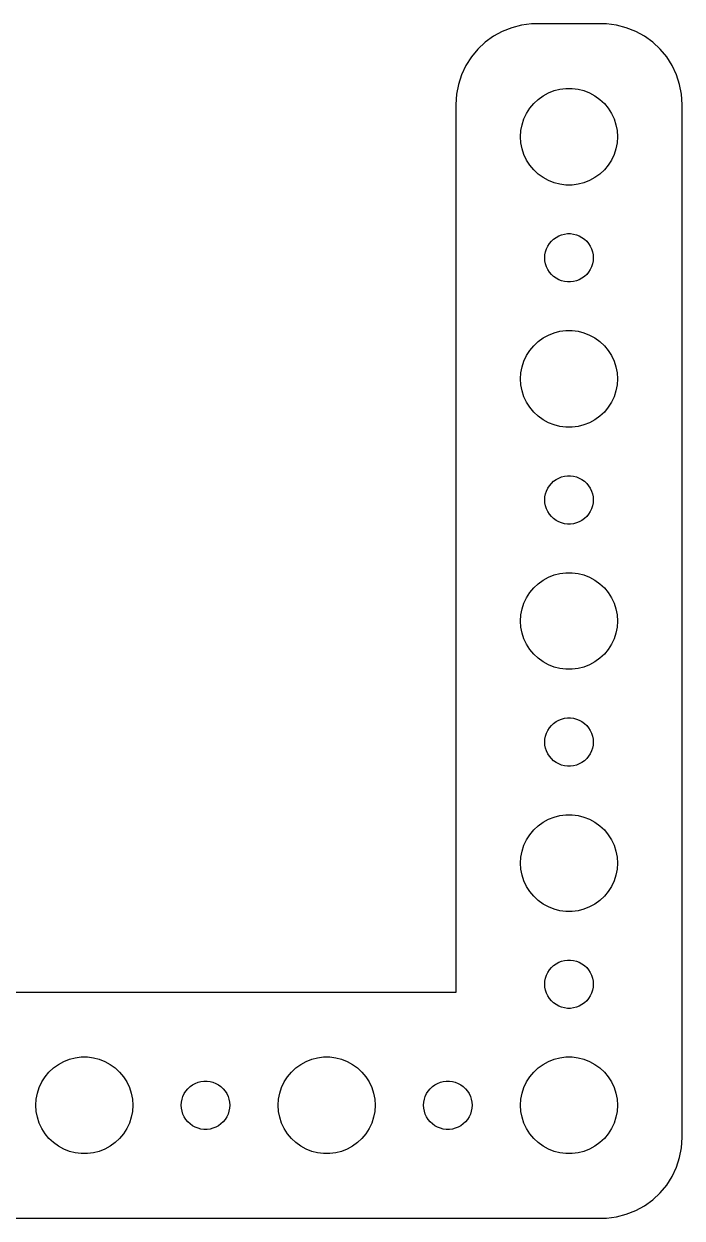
# Model space of a CAD drawing. Header units: metres. Extents: x -37 to 37, y 161 to 403.
# Drawn here: x -3.7 to 37, y 329 to 403 of the extents above; entities that cross this region are included whole.
import ezdxf

# ---------------------------------------------------------------- set-up
doc = ezdxf.new("R2010")
doc.units = ezdxf.units.M

msp = doc.modelspace()

# ---------------------------------------------------------------- linework, layer by layer
for p, q in [((25.8711, 402.524), (25.3209, 402.222)), ((26.4549, 402.755), (25.8711, 402.524)), ((27.0631, 402.911), (26.4549, 402.755)), ((27.686, 402.99), (27.0631, 402.911)), ((32.3139, 402.99), (27.686, 402.99)), ((32.9369, 402.911), (32.3139, 402.99)), ((33.5451, 402.755), (32.9369, 402.911)), ((34.1289, 402.524), (33.5451, 402.755)), ((34.6791, 402.222), (34.1289, 402.524)), ((24.8129, 401.853), (24.3551, 401.423)), ((25.3209, 402.222), (24.8129, 401.853)), ((35.1871, 401.853), (34.6791, 402.222)), ((35.6448, 401.423), (35.1871, 401.853)), ((24.3551, 401.423), (23.9549, 400.939)), ((36.0451, 400.939), (35.6448, 401.423)), ((23.6185, 400.409), (23.3511, 399.841)), ((23.9549, 400.939), (23.6185, 400.409)), ((36.3815, 400.409), (36.0451, 400.939)), ((36.6489, 399.841), (36.3815, 400.409)), ((23.3511, 399.841), (23.1571, 399.243)), ((36.8429, 399.243), (36.6489, 399.841)), ((23.1571, 399.243), (23.0394, 398.627)), ((28.7227, 398.714), (29.0729, 398.853)), ((29.0729, 398.853), (29.4379, 398.947)), ((29.4379, 398.947), (29.8116, 398.994)), ((29.8116, 398.994), (30.1884, 398.994)), ((30.1884, 398.994), (30.5621, 398.947)), ((30.5621, 398.947), (30.927, 398.853)), ((30.927, 398.853), (31.2773, 398.714)), ((36.9606, 398.627), (36.8429, 399.243)), ((23.0394, 398.627), (23, 398)), ((27.5729, 397.763), (27.8131, 398.054)), ((27.8131, 398.054), (28.0877, 398.312)), ((28.0877, 398.312), (28.3925, 398.533)), ((28.3925, 398.533), (28.7227, 398.714)), ((31.2773, 398.714), (31.6075, 398.533)), ((31.6075, 398.533), (31.9123, 398.312)), ((31.9123, 398.312), (32.1869, 398.054)), ((32.1869, 398.054), (32.427, 397.763)), ((37, 398), (36.9606, 398.627)), ((23, 398), (23, 342.99)), ((27.2107, 397.104), (27.3711, 397.445)), ((27.3711, 397.445), (27.5729, 397.763)), ((32.427, 397.763), (32.6289, 397.445)), ((32.6289, 397.445), (32.7893, 397.104)), ((37, 334), (37, 398)), ((27.0237, 396.376), (27.0942, 396.746)), ((27.0942, 396.746), (27.2107, 397.104)), ((32.7893, 397.104), (32.9057, 396.746)), ((32.9057, 396.746), (32.9763, 396.376)), ((27, 396), (27.0237, 396.376)), ((27.0237, 395.624), (27, 396)), ((32.9763, 396.376), (33, 396)), ((33, 396), (32.9763, 395.624)), ((27.0942, 395.254), (27.0237, 395.624)), ((27.2107, 394.896), (27.0942, 395.254)), ((32.9057, 395.254), (32.7893, 394.896)), ((32.9763, 395.624), (32.9057, 395.254)), ((27.3711, 394.555), (27.2107, 394.896)), ((27.5729, 394.237), (27.3711, 394.555)), ((32.6289, 394.555), (32.427, 394.237)), ((32.7893, 394.896), (32.6289, 394.555)), ((27.8131, 393.946), (27.5729, 394.237)), ((28.0877, 393.688), (27.8131, 393.946)), ((28.3925, 393.467), (28.0877, 393.688)), ((31.9123, 393.688), (31.6075, 393.467)), ((32.1869, 393.946), (31.9123, 393.688)), ((32.427, 394.237), (32.1869, 393.946)), ((28.7227, 393.286), (28.3925, 393.467)), ((29.0729, 393.147), (28.7227, 393.286)), ((29.4379, 393.053), (29.0729, 393.147)), ((29.8116, 393.006), (29.4379, 393.053)), ((30.1884, 393.006), (29.8116, 393.006)), ((30.5621, 393.053), (30.1884, 393.006)), ((30.927, 393.147), (30.5621, 393.053)), ((31.2773, 393.286), (30.927, 393.147)), ((31.6075, 393.467), (31.2773, 393.286)), ((29.3613, 389.857), (29.5365, 389.927)), ((29.5365, 389.927), (29.7189, 389.973)), ((29.7189, 389.973), (29.9058, 389.997)), ((29.9058, 389.997), (30.0942, 389.997)), ((30.0942, 389.997), (30.2811, 389.973)), ((30.2811, 389.973), (30.4635, 389.927)), ((30.4635, 389.927), (30.6387, 389.857)), ((28.6053, 389.052), (28.6855, 389.223)), ((28.6855, 389.223), (28.7865, 389.382)), ((28.7865, 389.382), (28.9065, 389.527)), ((28.9065, 389.527), (29.0439, 389.656)), ((29.0439, 389.656), (29.1963, 389.766)), ((29.1963, 389.766), (29.3613, 389.857)), ((30.6387, 389.857), (30.8037, 389.766)), ((30.8037, 389.766), (30.9561, 389.656)), ((30.9561, 389.656), (31.0934, 389.527)), ((31.0934, 389.527), (31.2135, 389.382)), ((31.2135, 389.382), (31.3145, 389.223)), ((31.3145, 389.223), (31.3947, 389.052)), ((28.5, 388.5), (28.5118, 388.688)), ((28.5118, 388.312), (28.5, 388.5)), ((28.5118, 388.688), (28.5471, 388.873)), ((28.5471, 388.873), (28.6053, 389.052)), ((31.3947, 389.052), (31.4529, 388.873)), ((31.4529, 388.873), (31.4882, 388.688)), ((31.4882, 388.688), (31.5, 388.5)), ((31.5, 388.5), (31.4882, 388.312)), ((28.5471, 388.127), (28.5118, 388.312)), ((28.6053, 387.948), (28.5471, 388.127)), ((28.6855, 387.777), (28.6053, 387.948)), ((28.7865, 387.618), (28.6855, 387.777)), ((31.3145, 387.777), (31.2135, 387.618)), ((31.3947, 387.948), (31.3145, 387.777)), ((31.4529, 388.127), (31.3947, 387.948)), ((31.4882, 388.312), (31.4529, 388.127)), ((28.9065, 387.473), (28.7865, 387.618)), ((29.0439, 387.344), (28.9065, 387.473)), ((29.1963, 387.234), (29.0439, 387.344)), ((29.3613, 387.143), (29.1963, 387.234)), ((29.5365, 387.073), (29.3613, 387.143)), ((29.7189, 387.027), (29.5365, 387.073)), ((29.9058, 387.003), (29.7189, 387.027)), ((30.0942, 387.003), (29.9058, 387.003)), ((30.2811, 387.027), (30.0942, 387.003)), ((30.4635, 387.073), (30.2811, 387.027)), ((30.6387, 387.143), (30.4635, 387.073)), ((30.8037, 387.234), (30.6387, 387.143)), ((30.9561, 387.344), (30.8037, 387.234)), ((31.0934, 387.473), (30.9561, 387.344)), ((31.2135, 387.618), (31.0934, 387.473)), ((29.4379, 383.947), (29.8116, 383.994)), ((29.8116, 383.994), (30.1884, 383.994)), ((30.1884, 383.994), (30.5621, 383.947)), ((27.8131, 383.054), (28.0877, 383.312)), ((28.0877, 383.312), (28.3925, 383.533)), ((28.3925, 383.533), (28.7227, 383.714)), ((28.7227, 383.714), (29.0729, 383.853)), ((29.0729, 383.853), (29.4379, 383.947)), ((30.5621, 383.947), (30.927, 383.853)), ((30.927, 383.853), (31.2773, 383.714)), ((31.2773, 383.714), (31.6075, 383.533)), ((31.6075, 383.533), (31.9123, 383.312)), ((31.9123, 383.312), (32.1869, 383.054)), ((27.3711, 382.445), (27.5729, 382.763)), ((27.5729, 382.763), (27.8131, 383.054)), ((32.1869, 383.054), (32.427, 382.763)), ((32.427, 382.763), (32.6289, 382.445)), ((27.0237, 381.376), (27.0942, 381.746)), ((27.0942, 381.746), (27.2107, 382.104)), ((27.2107, 382.104), (27.3711, 382.445)), ((32.6289, 382.445), (32.7893, 382.104)), ((32.7893, 382.104), (32.9057, 381.746)), ((32.9057, 381.746), (32.9763, 381.376)), ((27, 381), (27.0237, 381.376)), ((27.0237, 380.624), (27, 381)), ((32.9763, 381.376), (33, 381)), ((33, 381), (32.9763, 380.624)), ((27.0942, 380.254), (27.0237, 380.624)), ((32.9763, 380.624), (32.9057, 380.254)), ((27.2107, 379.896), (27.0942, 380.254)), ((27.3711, 379.555), (27.2107, 379.896)), ((27.5729, 379.237), (27.3711, 379.555)), ((32.6289, 379.555), (32.427, 379.237)), ((32.7893, 379.896), (32.6289, 379.555)), ((32.9057, 380.254), (32.7893, 379.896)), ((27.8131, 378.946), (27.5729, 379.237)), ((28.0877, 378.688), (27.8131, 378.946)), ((32.1869, 378.946), (31.9123, 378.688)), ((32.427, 379.237), (32.1869, 378.946)), ((28.3925, 378.467), (28.0877, 378.688)), ((28.7227, 378.286), (28.3925, 378.467)), ((29.0729, 378.147), (28.7227, 378.286)), ((29.4379, 378.053), (29.0729, 378.147)), ((29.8116, 378.006), (29.4379, 378.053)), ((30.5621, 378.053), (30.1884, 378.006)), ((30.927, 378.147), (30.5621, 378.053)), ((31.2773, 378.286), (30.927, 378.147)), ((31.6075, 378.467), (31.2773, 378.286)), ((31.9123, 378.688), (31.6075, 378.467)), ((30.1884, 378.006), (29.8116, 378.006)), ((28.6855, 374.223), (28.7865, 374.382)), ((28.7865, 374.382), (28.9065, 374.527)), ((28.9065, 374.527), (29.0439, 374.656)), ((29.0439, 374.656), (29.1963, 374.766)), ((29.1963, 374.766), (29.3613, 374.857)), ((29.3613, 374.857), (29.5365, 374.927)), ((29.5365, 374.927), (29.7189, 374.973)), ((29.7189, 374.973), (29.9058, 374.997)), ((29.9058, 374.997), (30.0942, 374.997)), ((30.0942, 374.997), (30.2811, 374.973)), ((30.2811, 374.973), (30.4635, 374.927)), ((30.4635, 374.927), (30.6387, 374.857)), ((30.6387, 374.857), (30.8037, 374.766)), ((30.8037, 374.766), (30.9561, 374.656)), ((30.9561, 374.656), (31.0934, 374.527)), ((31.0934, 374.527), (31.2135, 374.382)), ((31.2135, 374.382), (31.3145, 374.223)), ((28.5, 373.5), (28.5118, 373.688)), ((28.5118, 373.688), (28.5471, 373.873)), ((28.5471, 373.873), (28.6053, 374.052)), ((28.6053, 374.052), (28.6855, 374.223)), ((31.3145, 374.223), (31.3947, 374.052)), ((31.3947, 374.052), (31.4529, 373.873)), ((31.4529, 373.873), (31.4882, 373.688)), ((31.4882, 373.688), (31.5, 373.5)), ((28.5118, 373.312), (28.5, 373.5)), ((28.5471, 373.127), (28.5118, 373.312)), ((28.6053, 372.948), (28.5471, 373.127)), ((28.6855, 372.777), (28.6053, 372.948)), ((31.3947, 372.948), (31.3145, 372.777)), ((31.4529, 373.127), (31.3947, 372.948)), ((31.4882, 373.312), (31.4529, 373.127)), ((31.5, 373.5), (31.4882, 373.312)), ((28.7865, 372.618), (28.6855, 372.777)), ((28.9065, 372.473), (28.7865, 372.618)), ((29.0439, 372.344), (28.9065, 372.473)), ((29.1963, 372.234), (29.0439, 372.344)), ((29.3613, 372.143), (29.1963, 372.234)), ((29.5365, 372.073), (29.3613, 372.143)), ((30.6387, 372.143), (30.4635, 372.073)), ((30.8037, 372.234), (30.6387, 372.143)), ((30.9561, 372.344), (30.8037, 372.234)), ((31.0934, 372.473), (30.9561, 372.344)), ((31.2135, 372.618), (31.0934, 372.473)), ((31.3145, 372.777), (31.2135, 372.618)), ((29.7189, 372.027), (29.5365, 372.073)), ((29.9058, 372.003), (29.7189, 372.027)), ((30.0942, 372.003), (29.9058, 372.003)), ((30.2811, 372.027), (30.0942, 372.003)), ((30.4635, 372.073), (30.2811, 372.027)), ((28.0877, 368.312), (28.3925, 368.533)), ((28.3925, 368.533), (28.7227, 368.714)), ((28.7227, 368.714), (29.0729, 368.853)), ((29.0729, 368.853), (29.4379, 368.947)), ((29.4379, 368.947), (29.8116, 368.994)), ((29.8116, 368.994), (30.1884, 368.994)), ((30.1884, 368.994), (30.5621, 368.947)), ((30.5621, 368.947), (30.927, 368.853)), ((30.927, 368.853), (31.2773, 368.714)), ((31.2773, 368.714), (31.6075, 368.533)), ((31.6075, 368.533), (31.9123, 368.312)), ((27.3711, 367.445), (27.5729, 367.763)), ((27.5729, 367.763), (27.8131, 368.054)), ((27.8131, 368.054), (28.0877, 368.312)), ((31.9123, 368.312), (32.1869, 368.054)), ((32.1869, 368.054), (32.427, 367.763)), ((32.427, 367.763), (32.6289, 367.445)), ((27.0942, 366.746), (27.2107, 367.104)), ((27.2107, 367.104), (27.3711, 367.445)), ((32.6289, 367.445), (32.7893, 367.104)), ((32.7893, 367.104), (32.9057, 366.746)), ((27, 366), (27.0237, 366.376)), ((27.0237, 366.376), (27.0942, 366.746)), ((32.9057, 366.746), (32.9763, 366.376)), ((32.9763, 366.376), (33, 366)), ((27.0237, 365.624), (27, 366)), ((27.0942, 365.254), (27.0237, 365.624)), ((32.9763, 365.624), (32.9057, 365.254)), ((33, 366), (32.9763, 365.624)), ((27.2107, 364.896), (27.0942, 365.254)), ((27.3711, 364.555), (27.2107, 364.896)), ((32.7893, 364.896), (32.6289, 364.555)), ((32.9057, 365.254), (32.7893, 364.896)), ((27.5729, 364.237), (27.3711, 364.555)), ((27.8131, 363.946), (27.5729, 364.237)), ((32.427, 364.237), (32.1869, 363.946)), ((32.6289, 364.555), (32.427, 364.237)), ((28.0877, 363.688), (27.8131, 363.946)), ((28.3925, 363.467), (28.0877, 363.688)), ((28.7227, 363.286), (28.3925, 363.467)), ((29.0729, 363.147), (28.7227, 363.286)), ((31.2773, 363.286), (30.927, 363.147)), ((31.6075, 363.467), (31.2773, 363.286)), ((31.9123, 363.688), (31.6075, 363.467)), ((32.1869, 363.946), (31.9123, 363.688)), ((29.4379, 363.053), (29.0729, 363.147)), ((29.8116, 363.006), (29.4379, 363.053)), ((30.1884, 363.006), (29.8116, 363.006)), ((30.5621, 363.053), (30.1884, 363.006)), ((30.927, 363.147), (30.5621, 363.053)), ((28.9065, 359.527), (29.0439, 359.656)), ((29.0439, 359.656), (29.1963, 359.766)), ((29.1963, 359.766), (29.3613, 359.857)), ((29.3613, 359.857), (29.5365, 359.927)), ((29.5365, 359.927), (29.7189, 359.973)), ((29.7189, 359.973), (29.9058, 359.997)), ((29.9058, 359.997), (30.0942, 359.997)), ((30.0942, 359.997), (30.2811, 359.973)), ((30.2811, 359.973), (30.4635, 359.927)), ((30.4635, 359.927), (30.6387, 359.857)), ((30.6387, 359.857), (30.8037, 359.766)), ((30.8037, 359.766), (30.9561, 359.656)), ((30.9561, 359.656), (31.0934, 359.527)), ((28.5118, 358.688), (28.5471, 358.873)), ((28.5471, 358.873), (28.6053, 359.052)), ((28.6053, 359.052), (28.6855, 359.223)), ((28.6855, 359.223), (28.7865, 359.382)), ((28.7865, 359.382), (28.9065, 359.527)), ((31.0934, 359.527), (31.2135, 359.382)), ((31.2135, 359.382), (31.3145, 359.223)), ((31.3145, 359.223), (31.3947, 359.052)), ((31.3947, 359.052), (31.4529, 358.873)), ((31.4529, 358.873), (31.4882, 358.688)), ((28.5, 358.5), (28.5118, 358.688)), ((28.5118, 358.312), (28.5, 358.5)), ((28.5471, 358.127), (28.5118, 358.312)), ((28.6053, 357.948), (28.5471, 358.127)), ((31.4529, 358.127), (31.3947, 357.948)), ((31.4882, 358.312), (31.4529, 358.127)), ((31.4882, 358.688), (31.5, 358.5)), ((31.5, 358.5), (31.4882, 358.312)), ((28.6855, 357.777), (28.6053, 357.948)), ((28.7865, 357.618), (28.6855, 357.777)), ((28.9065, 357.473), (28.7865, 357.618)), ((29.0439, 357.344), (28.9065, 357.473)), ((29.1963, 357.234), (29.0439, 357.344)), ((30.9561, 357.344), (30.8037, 357.234)), ((31.0934, 357.473), (30.9561, 357.344)), ((31.2135, 357.618), (31.0934, 357.473)), ((31.3145, 357.777), (31.2135, 357.618)), ((31.3947, 357.948), (31.3145, 357.777)), ((29.3613, 357.143), (29.1963, 357.234)), ((29.5365, 357.073), (29.3613, 357.143)), ((29.7189, 357.027), (29.5365, 357.073)), ((29.9058, 357.003), (29.7189, 357.027)), ((30.0942, 357.003), (29.9058, 357.003)), ((30.2811, 357.027), (30.0942, 357.003)), ((30.4635, 357.073), (30.2811, 357.027)), ((30.6387, 357.143), (30.4635, 357.073)), ((30.8037, 357.234), (30.6387, 357.143)), ((28.3925, 353.533), (28.7227, 353.714)), ((28.7227, 353.714), (29.0729, 353.853)), ((29.0729, 353.853), (29.4379, 353.947)), ((29.4379, 353.947), (29.8116, 353.994)), ((29.8116, 353.994), (30.1884, 353.994)), ((30.1884, 353.994), (30.5621, 353.947)), ((30.5621, 353.947), (30.927, 353.853)), ((30.927, 353.853), (31.2773, 353.714)), ((31.2773, 353.714), (31.6075, 353.533)), ((27.5729, 352.763), (27.8131, 353.054)), ((27.8131, 353.054), (28.0877, 353.312)), ((28.0877, 353.312), (28.3925, 353.533)), ((31.6075, 353.533), (31.9123, 353.312)), ((31.9123, 353.312), (32.1869, 353.054)), ((32.1869, 353.054), (32.427, 352.763)), ((27.2107, 352.104), (27.3711, 352.445)), ((27.3711, 352.445), (27.5729, 352.763)), ((32.427, 352.763), (32.6289, 352.445)), ((32.6289, 352.445), (32.7893, 352.104)), ((27.0237, 351.376), (27.0942, 351.746)), ((27.0942, 351.746), (27.2107, 352.104)), ((32.7893, 352.104), (32.9057, 351.746)), ((32.9057, 351.746), (32.9763, 351.376)), ((27, 351), (27.0237, 351.376)), ((27.0237, 350.624), (27, 351)), ((32.9763, 351.376), (33, 351)), ((33, 351), (32.9763, 350.624)), ((27.0942, 350.254), (27.0237, 350.624)), ((27.2107, 349.896), (27.0942, 350.254)), ((32.9057, 350.254), (32.7893, 349.896)), ((32.9763, 350.624), (32.9057, 350.254)), ((27.3711, 349.555), (27.2107, 349.896)), ((27.5729, 349.237), (27.3711, 349.555)), ((27.8131, 348.946), (27.5729, 349.237)), ((32.427, 349.237), (32.1869, 348.946)), ((32.6289, 349.555), (32.427, 349.237)), ((32.7893, 349.896), (32.6289, 349.555)), ((28.0877, 348.688), (27.8131, 348.946)), ((28.3925, 348.467), (28.0877, 348.688)), ((28.7227, 348.286), (28.3925, 348.467)), ((31.6075, 348.467), (31.2773, 348.286)), ((31.9123, 348.688), (31.6075, 348.467)), ((32.1869, 348.946), (31.9123, 348.688)), ((29.0729, 348.147), (28.7227, 348.286)), ((29.4379, 348.053), (29.0729, 348.147)), ((29.8116, 348.006), (29.4379, 348.053)), ((30.1884, 348.006), (29.8116, 348.006)), ((30.5621, 348.053), (30.1884, 348.006)), ((30.927, 348.147), (30.5621, 348.053)), ((31.2773, 348.286), (30.927, 348.147)), ((29.0439, 344.656), (29.1963, 344.766)), ((29.1963, 344.766), (29.3613, 344.857)), ((29.3613, 344.857), (29.5365, 344.927)), ((29.5365, 344.927), (29.7189, 344.973)), ((29.7189, 344.973), (29.9058, 344.997)), ((29.9058, 344.997), (30.0942, 344.997)), ((30.0942, 344.997), (30.2811, 344.973)), ((30.2811, 344.973), (30.4635, 344.927)), ((30.4635, 344.927), (30.6387, 344.857)), ((30.6387, 344.857), (30.8037, 344.766)), ((30.8037, 344.766), (30.9561, 344.656)), ((28.5471, 343.873), (28.6053, 344.052)), ((28.6053, 344.052), (28.6855, 344.223)), ((28.6855, 344.223), (28.7865, 344.382)), ((28.7865, 344.382), (28.9065, 344.527)), ((28.9065, 344.527), (29.0439, 344.656)), ((30.9561, 344.656), (31.0934, 344.527)), ((31.0934, 344.527), (31.2135, 344.382)), ((31.2135, 344.382), (31.3145, 344.223)), ((31.3145, 344.223), (31.3947, 344.052)), ((31.3947, 344.052), (31.4529, 343.873)), ((28.5, 343.5), (28.5118, 343.688)), ((28.5118, 343.312), (28.5, 343.5)), ((28.5118, 343.688), (28.5471, 343.873)), ((28.5471, 343.127), (28.5118, 343.312)), ((31.4529, 343.873), (31.4882, 343.688)), ((31.4882, 343.312), (31.4529, 343.127)), ((31.4882, 343.688), (31.5, 343.5)), ((31.5, 343.5), (31.4882, 343.312)), ((23, 342.99), (-23, 342.99)), ((28.6053, 342.948), (28.5471, 343.127)), ((28.6855, 342.777), (28.6053, 342.948)), ((28.7865, 342.618), (28.6855, 342.777)), ((28.9065, 342.473), (28.7865, 342.618)), ((31.2135, 342.618), (31.0934, 342.473)), ((31.3145, 342.777), (31.2135, 342.618)), ((31.3947, 342.948), (31.3145, 342.777)), ((31.4529, 343.127), (31.3947, 342.948)), ((29.0439, 342.344), (28.9065, 342.473)), ((29.1963, 342.234), (29.0439, 342.344)), ((29.3613, 342.143), (29.1963, 342.234)), ((29.5365, 342.073), (29.3613, 342.143)), ((29.7189, 342.027), (29.5365, 342.073)), ((29.9058, 342.003), (29.7189, 342.027)), ((30.0942, 342.003), (29.9058, 342.003)), ((30.2811, 342.027), (30.0942, 342.003)), ((30.4635, 342.073), (30.2811, 342.027)), ((30.6387, 342.143), (30.4635, 342.073)), ((30.8037, 342.234), (30.6387, 342.143)), ((30.9561, 342.344), (30.8037, 342.234)), ((31.0934, 342.473), (30.9561, 342.344)), ((-1.27733, 338.714), (-0.92705, 338.853)), ((-0.92705, 338.853), (-0.56213, 338.947)), ((-0.56213, 338.947), (-0.18837, 338.994)), ((-0.18837, 338.994), (0.18837, 338.994)), ((0.18837, 338.994), (0.56213, 338.947)), ((0.56213, 338.947), (0.92705, 338.853)), ((0.92705, 338.853), (1.27733, 338.714)), ((13.7227, 338.714), (14.0729, 338.853)), ((14.0729, 338.853), (14.4379, 338.947)), ((14.4379, 338.947), (14.8116, 338.994)), ((14.8116, 338.994), (15.1884, 338.994)), ((15.1884, 338.994), (15.5621, 338.947)), ((15.5621, 338.947), (15.927, 338.853)), ((15.927, 338.853), (16.2773, 338.714)), ((28.7227, 338.714), (29.0729, 338.853)), ((29.0729, 338.853), (29.4379, 338.947)), ((29.4379, 338.947), (29.8116, 338.994)), ((29.8116, 338.994), (30.1884, 338.994)), ((30.1884, 338.994), (30.5621, 338.947)), ((30.5621, 338.947), (30.927, 338.853)), ((30.927, 338.853), (31.2773, 338.714)), ((-2.1869, 338.054), (-1.91226, 338.312)), ((-1.91226, 338.312), (-1.60747, 338.533)), ((-1.60747, 338.533), (-1.27733, 338.714)), ((1.27733, 338.714), (1.60747, 338.533)), ((1.60747, 338.533), (1.91226, 338.312)), ((1.91226, 338.312), (2.1869, 338.054)), ((12.8131, 338.054), (13.0877, 338.312)), ((13.0877, 338.312), (13.3925, 338.533)), ((13.3925, 338.533), (13.7227, 338.714)), ((16.2773, 338.714), (16.6075, 338.533)), ((16.6075, 338.533), (16.9123, 338.312)), ((16.9123, 338.312), (17.1869, 338.054)), ((27.8131, 338.054), (28.0877, 338.312)), ((28.0877, 338.312), (28.3925, 338.533)), ((28.3925, 338.533), (28.7227, 338.714)), ((31.2773, 338.714), (31.6075, 338.533)), ((31.6075, 338.533), (31.9123, 338.312)), ((31.9123, 338.312), (32.1869, 338.054)), ((-2.78932, 337.104), (-2.62891, 337.445)), ((-2.62891, 337.445), (-2.42705, 337.763)), ((-2.42705, 337.763), (-2.1869, 338.054)), ((2.1869, 338.054), (2.42705, 337.763)), ((2.42705, 337.763), (2.62891, 337.445)), ((2.62891, 337.445), (2.78932, 337.104)), ((6.69626, 337.266), (6.86133, 337.357)), ((6.86133, 337.357), (7.03647, 337.427)), ((7.03647, 337.427), (7.21892, 337.473)), ((7.21892, 337.473), (7.40581, 337.497)), ((7.40581, 337.497), (7.59418, 337.497)), ((7.59418, 337.497), (7.78107, 337.473)), ((7.78107, 337.473), (7.96352, 337.427)), ((7.96352, 337.427), (8.13866, 337.357)), ((8.13866, 337.357), (8.30373, 337.266)), ((12.2107, 337.104), (12.3711, 337.445)), ((12.3711, 337.445), (12.5729, 337.763)), ((12.5729, 337.763), (12.8131, 338.054)), ((17.1869, 338.054), (17.427, 337.763)), ((17.427, 337.763), (17.6289, 337.445)), ((17.6289, 337.445), (17.7893, 337.104)), ((21.6963, 337.266), (21.8613, 337.357)), ((21.8613, 337.357), (22.0365, 337.427)), ((22.0365, 337.427), (22.2189, 337.473)), ((22.2189, 337.473), (22.4058, 337.497)), ((22.4058, 337.497), (22.5942, 337.497)), ((22.5942, 337.497), (22.7811, 337.473)), ((22.7811, 337.473), (22.9635, 337.427)), ((22.9635, 337.427), (23.1387, 337.357)), ((23.1387, 337.357), (23.3037, 337.266)), ((27.2107, 337.104), (27.3711, 337.445)), ((27.3711, 337.445), (27.5729, 337.763)), ((27.5729, 337.763), (27.8131, 338.054)), ((32.1869, 338.054), (32.427, 337.763)), ((32.427, 337.763), (32.6289, 337.445)), ((32.6289, 337.445), (32.7893, 337.104)), ((-2.97633, 336.376), (-2.90575, 336.746)), ((-2.90575, 336.746), (-2.78932, 337.104)), ((2.78932, 337.104), (2.90575, 336.746)), ((2.90575, 336.746), (2.97633, 336.376)), ((6.10533, 336.552), (6.18553, 336.723)), ((6.18553, 336.723), (6.28647, 336.882)), ((6.28647, 336.882), (6.40654, 337.027)), ((6.40654, 337.027), (6.54385, 337.156)), ((6.54385, 337.156), (6.69626, 337.266)), ((8.30373, 337.266), (8.45613, 337.156)), ((8.45613, 337.156), (8.59344, 337.027)), ((8.59344, 337.027), (8.71352, 336.882)), ((8.71352, 336.882), (8.81445, 336.723)), ((8.81445, 336.723), (8.89465, 336.552)), ((12.0237, 336.376), (12.0942, 336.746)), ((12.0942, 336.746), (12.2107, 337.104)), ((17.7893, 337.104), (17.9057, 336.746)), ((17.9057, 336.746), (17.9763, 336.376)), ((21.1053, 336.552), (21.1855, 336.723)), ((21.1855, 336.723), (21.2865, 336.882)), ((21.2865, 336.882), (21.4065, 337.027)), ((21.4065, 337.027), (21.5439, 337.156)), ((21.5439, 337.156), (21.6963, 337.266)), ((23.3037, 337.266), (23.4561, 337.156)), ((23.4561, 337.156), (23.5934, 337.027)), ((23.5934, 337.027), (23.7135, 336.882)), ((23.7135, 336.882), (23.8145, 336.723)), ((23.8145, 336.723), (23.8947, 336.552)), ((27.0237, 336.376), (27.0942, 336.746)), ((27.0942, 336.746), (27.2107, 337.104)), ((32.7893, 337.104), (32.9057, 336.746)), ((32.9057, 336.746), (32.9763, 336.376)), ((-3, 336), (-2.97633, 336.376)), ((-2.97633, 335.624), (-3, 336)), ((2.97633, 336.376), (3, 336)), ((3, 336), (2.97633, 335.624)), ((6, 336), (6.01183, 336.188)), ((6.01183, 335.812), (6, 336)), ((6.01183, 336.188), (6.04712, 336.373)), ((6.04712, 336.373), (6.10533, 336.552)), ((8.89465, 336.552), (8.95287, 336.373)), ((8.95287, 336.373), (8.98816, 336.188)), ((8.98816, 336.188), (9, 336)), ((9, 336), (8.98816, 335.812)), ((12, 336), (12.0237, 336.376)), ((12.0237, 335.624), (12, 336)), ((17.9763, 336.376), (18, 336)), ((18, 336), (17.9763, 335.624)), ((21, 336), (21.0118, 336.188)), ((21.0118, 335.812), (21, 336)), ((21.0118, 336.188), (21.0471, 336.373)), ((21.0471, 336.373), (21.1053, 336.552)), ((23.8947, 336.552), (23.9529, 336.373)), ((23.9529, 336.373), (23.9882, 336.188)), ((23.9882, 336.188), (24, 336)), ((24, 336), (23.9882, 335.812)), ((27, 336), (27.0237, 336.376)), ((27.0237, 335.624), (27, 336)), ((32.9763, 336.376), (33, 336)), ((33, 336), (32.9763, 335.624)), ((-2.90575, 335.254), (-2.97633, 335.624)), ((-2.78932, 334.896), (-2.90575, 335.254)), ((2.90575, 335.254), (2.78932, 334.896)), ((2.97633, 335.624), (2.90575, 335.254)), ((6.04712, 335.627), (6.01183, 335.812)), ((6.10533, 335.448), (6.04712, 335.627)), ((6.18553, 335.277), (6.10533, 335.448)), ((6.28647, 335.118), (6.18553, 335.277)), ((8.81445, 335.277), (8.71352, 335.118)), ((8.89465, 335.448), (8.81445, 335.277)), ((8.95287, 335.627), (8.89465, 335.448)), ((8.98816, 335.812), (8.95287, 335.627)), ((12.0942, 335.254), (12.0237, 335.624)), ((12.2107, 334.896), (12.0942, 335.254)), ((17.9057, 335.254), (17.7893, 334.896)), ((17.9763, 335.624), (17.9057, 335.254)), ((21.0471, 335.627), (21.0118, 335.812)), ((21.1053, 335.448), (21.0471, 335.627)), ((21.1855, 335.277), (21.1053, 335.448)), ((21.2865, 335.118), (21.1855, 335.277)), ((23.8145, 335.277), (23.7135, 335.118)), ((23.8947, 335.448), (23.8145, 335.277)), ((23.9529, 335.627), (23.8947, 335.448)), ((23.9882, 335.812), (23.9529, 335.627)), ((27.0942, 335.254), (27.0237, 335.624)), ((27.2107, 334.896), (27.0942, 335.254)), ((32.9057, 335.254), (32.7893, 334.896)), ((32.9763, 335.624), (32.9057, 335.254)), ((-2.62891, 334.555), (-2.78932, 334.896)), ((-2.42705, 334.237), (-2.62891, 334.555)), ((2.62891, 334.555), (2.42705, 334.237)), ((2.78932, 334.896), (2.62891, 334.555)), ((6.40654, 334.973), (6.28647, 335.118)), ((6.54385, 334.844), (6.40654, 334.973)), ((6.69626, 334.734), (6.54385, 334.844)), ((6.86133, 334.643), (6.69626, 334.734)), ((7.03647, 334.573), (6.86133, 334.643)), ((7.21892, 334.527), (7.03647, 334.573)), ((7.40581, 334.503), (7.21892, 334.527)), ((7.59418, 334.503), (7.40581, 334.503)), ((7.78107, 334.527), (7.59418, 334.503)), ((7.96352, 334.573), (7.78107, 334.527)), ((8.13866, 334.643), (7.96352, 334.573)), ((8.30373, 334.734), (8.13866, 334.643)), ((8.45613, 334.844), (8.30373, 334.734)), ((8.59344, 334.973), (8.45613, 334.844)), ((8.71352, 335.118), (8.59344, 334.973)), ((12.3711, 334.555), (12.2107, 334.896)), ((12.5729, 334.237), (12.3711, 334.555)), ((17.6289, 334.555), (17.427, 334.237)), ((17.7893, 334.896), (17.6289, 334.555)), ((21.4065, 334.973), (21.2865, 335.118)), ((21.5439, 334.844), (21.4065, 334.973)), ((21.6963, 334.734), (21.5439, 334.844)), ((21.8613, 334.643), (21.6963, 334.734)), ((22.0365, 334.573), (21.8613, 334.643)), ((22.2189, 334.527), (22.0365, 334.573)), ((22.4058, 334.503), (22.2189, 334.527)), ((22.5942, 334.503), (22.4058, 334.503)), ((22.7811, 334.527), (22.5942, 334.503)), ((22.9635, 334.573), (22.7811, 334.527)), ((23.1387, 334.643), (22.9635, 334.573)), ((23.3037, 334.734), (23.1387, 334.643)), ((23.4561, 334.844), (23.3037, 334.734)), ((23.5934, 334.973), (23.4561, 334.844)), ((23.7135, 335.118), (23.5934, 334.973)), ((27.3711, 334.555), (27.2107, 334.896)), ((27.5729, 334.237), (27.3711, 334.555)), ((32.6289, 334.555), (32.427, 334.237)), ((32.7893, 334.896), (32.6289, 334.555)), ((-2.1869, 333.946), (-2.42705, 334.237)), ((-1.91226, 333.688), (-2.1869, 333.946)), ((-1.60747, 333.467), (-1.91226, 333.688)), ((1.91226, 333.688), (1.60747, 333.467)), ((2.1869, 333.946), (1.91226, 333.688)), ((2.42705, 334.237), (2.1869, 333.946)), ((12.8131, 333.946), (12.5729, 334.237)), ((13.0877, 333.688), (12.8131, 333.946)), ((13.3925, 333.467), (13.0877, 333.688)), ((16.9123, 333.688), (16.6075, 333.467)), ((17.1869, 333.946), (16.9123, 333.688)), ((17.427, 334.237), (17.1869, 333.946)), ((27.8131, 333.946), (27.5729, 334.237)), ((28.0877, 333.688), (27.8131, 333.946)), ((28.3925, 333.467), (28.0877, 333.688)), ((31.9123, 333.688), (31.6075, 333.467)), ((32.1869, 333.946), (31.9123, 333.688)), ((32.427, 334.237), (32.1869, 333.946)), ((36.9606, 333.373), (37, 334)), ((-1.27733, 333.286), (-1.60747, 333.467)), ((-0.92705, 333.147), (-1.27733, 333.286)), ((-0.56213, 333.053), (-0.92705, 333.147)), ((-0.18837, 333.006), (-0.56213, 333.053)), ((0.18837, 333.006), (-0.18837, 333.006)), ((0.56213, 333.053), (0.18837, 333.006)), ((0.92705, 333.147), (0.56213, 333.053)), ((1.27733, 333.286), (0.92705, 333.147)), ((1.60747, 333.467), (1.27733, 333.286)), ((13.7227, 333.286), (13.3925, 333.467)), ((14.0729, 333.147), (13.7227, 333.286)), ((14.4379, 333.053), (14.0729, 333.147)), ((14.8116, 333.006), (14.4379, 333.053)), ((15.1884, 333.006), (14.8116, 333.006)), ((15.5621, 333.053), (15.1884, 333.006)), ((15.927, 333.147), (15.5621, 333.053)), ((16.2773, 333.286), (15.927, 333.147)), ((16.6075, 333.467), (16.2773, 333.286)), ((28.7227, 333.286), (28.3925, 333.467)), ((29.0729, 333.147), (28.7227, 333.286)), ((29.4379, 333.053), (29.0729, 333.147)), ((29.8116, 333.006), (29.4379, 333.053)), ((30.1884, 333.006), (29.8116, 333.006)), ((30.5621, 333.053), (30.1884, 333.006)), ((30.927, 333.147), (30.5621, 333.053)), ((31.2773, 333.286), (30.927, 333.147)), ((31.6075, 333.467), (31.2773, 333.286)), ((36.8429, 332.757), (36.9606, 333.373)), ((36.6489, 332.159), (36.8429, 332.757)), ((36.0451, 331.061), (36.3815, 331.591)), ((36.3815, 331.591), (36.6489, 332.159)), ((35.6448, 330.577), (36.0451, 331.061)), ((34.6791, 329.778), (35.1871, 330.147)), ((35.1871, 330.147), (35.6448, 330.577)), ((32.9369, 329.089), (33.5451, 329.245)), ((33.5451, 329.245), (34.1289, 329.476)), ((34.1289, 329.476), (34.6791, 329.778)), ((-32.3139, 329.01), (32.3139, 329.01)), ((32.3139, 329.01), (32.9369, 329.089))]:
    msp.add_line(p, q)

doc.saveas('drawing.dxf')
